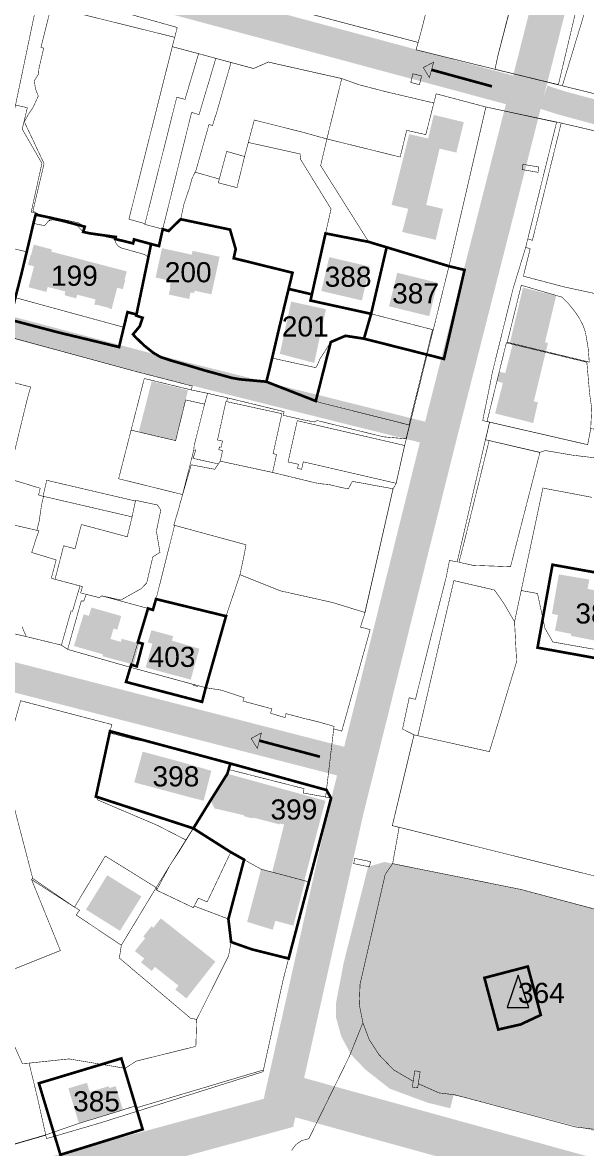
# Model space of a CAD drawing. Header units: millimetres. Extents: x 21689 to 31331, y 37531 to 43751.
# Drawn here: x 26672 to 26882.5, y 42605.9 to 43025.9 of the extents above; entities that cross this region are included whole.
import ezdxf

# ---------------------------------------------------------------- set-up
doc = ezdxf.new("R2010")
doc.units = ezdxf.units.MM
doc.linetypes.add('g5_084', pattern=[0.4, 0.2, -0.2])
for name, color, linetype, lineweight, transparency in [('0.1 ОКН', 1, 'Continuous', 9, 0.4), ('00 Дороги', 252, 'Continuous', 9, 0.2), ('24. ценная дореволюц постройка', 192, 'Continuous', 13, 0.4)]:
    doc.layers.add(name, color=color, linetype=linetype, lineweight=lineweight, transparency=transparency)
for name, color, linetype, lineweight in [('0.15 - Видовые раскрытия', 22, 'Continuous', 9), ('00 границы ОКН', 1, 'Continuous', 40), ('00 номер ОКН', 7, 'Continuous', 15), ('00 Разраб границы', 5, 'g5_084', 50), ('CONTUR', 150, 'Continuous', 9)]:
    doc.layers.add(name, color=color, linetype=linetype, lineweight=lineweight)
doc.layers.add('00 Парки и скверы', color=114, linetype='Continuous', lineweight=9, true_color=0x00a945, transparency=0.5)
doc.layers.add('25. ценная историческая застройка сов пер', color=92, linetype='Continuous', lineweight=0, true_color=0x19df16)
doc.styles.get("Standard").update_dxf_attribs({"font": 'arial.ttf'})
doc.linetypes.add('474_2', pattern='A,1,-0.5,[222,geobl2.shx,S=0.1,R=0,X=0,Y=0],-0.5,3', length=5)

# ---------------------------------------------------------------- blocks, each defined once
blk = doc.blocks.new('участки все')
at = {"layer": 'CONTUR', "const_width": 0.2}
for points in [[(3996.34, 5406.92), (3985.29, 5360.39), (3961.64, 5366.13), (3962.71, 5371.14), (3968.36, 5392.82)], [(3892.37, 5386.82), (3932.91, 5376.13), (3932.16, 5373.38), (3961.64, 5366.1), (3986.73, 5359.95), (4033.63, 5348.41)], [(4019.99, 5338.22), (3986.31, 5346.07), (3958.21, 5352.06), (3939.66, 5356.97), (3938.79, 5353.54), (3921.35, 5357.64), (3910.83, 5360.35), (3904.43, 5362.66), (3876.98, 5368.82), (3871.51, 5366.41), (3863.09, 5368.66), (3857.4, 5370.2), (3850.99, 5371.94), (3841.15, 5374.56), (3843.01, 5381.71), (3815.07, 5389.55)], [(3750.9, 4956.02), (3793.92, 4968.48), (3794.22, 4967.21), (3812.94, 4972.69), (3814.72, 4973.22), (3875.04, 4992.18), (3875.04, 4992.18), (3882.55, 5026.52), (3887, 5043.7), (3900.43, 5094.22), (3898.4, 5094.65), (3901.42, 5120.06), (3904.43, 5119.25), (3915.03, 5157.1), (3911.39, 5158.05), (3913.12, 5163.47), (3923.18, 5207.85), (3923.61, 5209.65), (3924.76, 5211.68), (3924.97, 5212.69), (3927.9, 5225.77), (3944.44, 5292.66), (3958.23, 5352.05), (3984.61, 5346.33), (3973.86, 5302.88), (3973.08, 5299.68), (3968.43, 5284.52), (3962.22, 5259.48), (3960.6, 5252.94), (3959.97, 5249.54), (3957.04, 5235.08), (3959.57, 5234.49), (3947.5, 5182.35), (3944.62, 5182.92), (3943.43, 5176.74), (3937.19, 5152.28), (3931.92, 5131.07), (3929.59, 5131.67), (3927.1, 5120.02), (3931.38, 5117.83), (3928.71, 5106.75), (3923.28, 5083.98), (3925.83, 5083.29), (3923.41, 5069.8), (3920.66, 5065.87), (3911.26, 5024.88), (3910.95, 5017.23), (3912.31, 5010.43), (3907.26, 4997.91), (3892.12, 4967.16), (3889.52, 4966.5), (3887.29, 4964.99), (3885.69, 4962.78)], [(3782.65, 5352.77), (3787.05, 5351.77), (3785.45, 5345.09), (3785.14, 5343.79), (3785.83, 5342.6), (3792.5, 5331.03), (3788.5, 5312.91), (3796.07, 5310.67), (3795.12, 5309.61), (3794.74, 5309.3), (3793.88, 5308.13), (3793.66, 5307.96), (3793.26, 5307.84), (3790.68, 5308.34), (3789.32, 5308.65), (3788.05, 5303.1), (3786.82, 5298.02), (3752.07, 5306.33)], [(3780.49, 5272.73), (3798.63, 5267.96), (3821.3, 5262.5), (3823.07, 5269.87), (3824.47, 5275.52), (3827.79, 5274.67), (3827.7, 5274.22), (3830.05, 5273.43), (3829.01, 5270.27), (3826.48, 5267.25), (3827.29, 5266.32), (3830.71, 5263.02), (3833.91, 5260.33), (3836.81, 5258.75), (3840.8, 5257.44), (3845.96, 5255.96), (3853.13, 5253.81), (3863.47, 5250.97), (3866.71, 5250.43), (3876.29, 5249.57), (3896.05, 5241.85), (3917.47, 5236.48), (3929.67, 5233.4), (3928.39, 5228.28), (3919.95, 5229.01), (3895.09, 5235.12), (3894.25, 5234.54), (3890.06, 5235.34), (3882.58, 5237.05), (3882.91, 5238.4), (3861.78, 5243.54), (3854.31, 5245.24), (3848.31, 5246.49), (3848.61, 5247.96), (3826.84, 5253.57), (3720.79, 5282.49)], [(3784.83, 5289.7), (3788.05, 5303.1), (3789.32, 5308.65), (3789.32, 5308.65), (3790.68, 5308.34), (3793.26, 5307.84), (3793.66, 5307.96), (3793.88, 5308.13), (3794.74, 5309.3), (3795.12, 5309.61), (3795.83, 5309.88), (3796.65, 5309.96), (3799.29, 5309.37), (3801.94, 5308.93), (3802.42, 5308.79), (3803.51, 5308.46), (3804.52, 5308.17), (3805.42, 5307.92), (3805.94, 5307.5), (3807.91, 5305.45), (3819.69, 5302.89), (3819.81, 5302.06), (3820.22, 5301.09), (3820.84, 5300.28), (3821.97, 5299.51), (3830.5, 5297.11), (3831.14, 5296.83), (3831.53, 5296.57), (3832.19, 5295.77), (3827.79, 5274.67), (3824.45, 5275.53), (3823.07, 5269.87), (3782.59, 5280.93)], [(3709.04, 5268.57), (3788.27, 5247.59), (3786.96, 5242.87), (3782.39, 5224.04)], [(4008.15, 5148.1), (3983.21, 5152.48), (3980.29, 5157.53), (3977.49, 5170.57), (3971.4, 5171.68), (3979.51, 5209.9), (3979.51, 5209.9), (3997.82, 5206.44)], [(3744.06, 5164.17), (3786.69, 5154.49), (3799.78, 5151.3), (3802.1, 5149.72), (3825.53, 5143.03), (3848.85, 5136.7), (3848.96, 5136.35), (3850.48, 5135.92), (3850.88, 5136.16), (3853.64, 5135.42), (3859.6, 5134.49), (3867.96, 5131.68), (3867.54, 5130.45), (3878.36, 5127.53), (3877.82, 5125.91), (3883.23, 5124.27), (3883.62, 5125.75), (3887.81, 5124.64), (3890.7, 5123.86), (3892.91, 5123.37), (3896, 5122.59), (3901.53, 5121), (3901.53, 5121), (3898.4, 5094.65), (3890.08, 5096.14), (3890.33, 5097.77), (3862.22, 5104.91), (3862.85, 5107.15), (3857.07, 5108.69), (3830.98, 5115.35), (3826.86, 5116.17), (3817.74, 5118.57), (3818.62, 5121.68), (3784.56, 5130.57)], [(3771.3, 5198.6), (3791.38, 5193.94), (3790.4, 5191.25), (3788.67, 5185.86), (3797.81, 5183.1), (3796.02, 5176.35), (3797.38, 5175.86), (3806.71, 5173.4), (3803.9, 5163.9), (3803.36, 5164.05), (3799.78, 5151.3), (3786.69, 5154.49), (3786.55, 5154.75), (3785.65, 5156.76), (3785.11, 5158.17)], [(4024.36, 5058.82), (3923.31, 5083.99), (3931.41, 5117.84), (3932.81, 5117.52), (3959.54, 5111.58), (3969.69, 5145.18), (3968.92, 5160.02), (3971.4, 5171.68), (3971.4, 5171.68), (3977.49, 5170.57), (3980.29, 5157.53), (3983.21, 5152.48), (4008.15, 5148.1)], [(3775.94, 5028), (3799.38, 5037.38), (3788.63, 5063.85), (3789.07, 5064.26), (3781.53, 5093.12)], [(3750.94, 4956.13), (3793.92, 4968.62), (3790.78, 4982.69), (3787.71, 4995.38), (3787.71, 4995.38), (3785.18, 4995.21), (3774.38, 5019.4)], [(4002.07, 4970.28), (3991.64, 4971.57), (3946.71, 4983.54), (3940.72, 4984.28), (3932.98, 4987.71), (3933.67, 4992.21), (3931.68, 4992.51), (3931.09, 4988.61), (3923.76, 4992.87), (3918.27, 4998.6), (3914.69, 5004.13), (3912.31, 5010.43), (3910.95, 5017.23), (3911.26, 5024.88), (3920.66, 5065.87), (3923.41, 5069.79), (3923.41, 5069.79), (3971.28, 5060.18), (3998.75, 5052.85)]]:
    blk.add_lwpolyline(points, dxfattribs=at)
for points in [[(3945.83, 5426.89), (3928.45, 5430.97), (3925.36, 5431.94), (3924.25, 5434.03), (3921.44, 5443.64), (3917.25, 5447.15), (3927.25, 5456.46), (3936.99, 5493.8), (3968.31, 5485.33), (3971.32, 5479.92), (3972.75, 5477.39), (3980.06, 5459.54), (3980.68, 5442.76), (3975.62, 5420.89), (3974.57, 5417.48), (3962.67, 5371.14), (3961.62, 5366.12), (3932.18, 5373.39), (3934.19, 5380.75), (3945.83, 5426.89)], [(3907.42, 5437.36), (3925.36, 5431.94), (3928.45, 5430.97), (3945.83, 5426.89), (3934.19, 5380.75), (3932.94, 5376.14), (3892.37, 5386.84), (3896.11, 5400.25), (3903.8, 5397.92), (3907.32, 5408.49), (3899.69, 5410.92), (3907.42, 5437.36)], [(4033.62, 5348.43), (3986.76, 5359.96), (4001.9, 5409.88), (4017.03, 5406), (4016.31, 5402.02), (4025.24, 5399.76), (4031.77, 5395.79), (4028.87, 5385.88), (4036.53, 5384.13), (4031.94, 5365.58), (4037.97, 5363.85), (4033.62, 5348.43)], [(3741.68, 5350.15), (3744.62, 5360.08), (3745.96, 5361.39), (3747.36, 5363.44), (3748.53, 5366.83), (3749.11, 5368.52), (3750.9, 5373.69), (3757.43, 5394.18), (3759.99, 5397.17), (3760.66, 5397.77), (3761.6, 5401.22), (3791.11, 5393.34), (3779.73, 5338.83), (3764.78, 5343.28), (3756.12, 5345.86), (3741.68, 5350.15)], [(3791.25, 5312.1), (3789.12, 5313.2), (3793.3, 5330.9), (3785.93, 5346.53), (3787.42, 5349.28), (3789.15, 5351.81), (3791.13, 5356.13), (3790.05, 5358.94), (3789.67, 5361.86), (3791.23, 5364.36), (3791.38, 5366.4), (3793.16, 5374), (3792.12, 5374.28), (3795.95, 5389.48), (3840.96, 5378.32), (3842.05, 5378.03), (3841.15, 5374.56), (3824.97, 5310.19), (3830.97, 5308.53), (3830.9, 5308.26), (3837.58, 5306.49), (3836.2, 5300.18), (3833.25, 5300.93), (3826.88, 5302.65), (3826.54, 5301.17), (3823.12, 5302.01), (3819.86, 5302.79), (3820.04, 5303.55), (3810.37, 5304.91), (3807.91, 5305.45), (3808.49, 5307.41), (3806.08, 5308.85), (3791.25, 5312.1)], [(3824.97, 5310.19), (3841.16, 5374.54), (3850.97, 5371.93), (3845.9, 5354.9), (3842.84, 5355.7), (3830.97, 5308.53), (3824.97, 5310.19)], [(3850.99, 5371.94), (3857.41, 5370.2), (3851.16, 5349.21), (3848.37, 5350.03), (3837.58, 5306.49), (3830.9, 5308.26), (3830.97, 5308.53), (3842.84, 5355.7), (3845.9, 5354.9), (3850.99, 5371.94)], [(3850.06, 5328.59), (3854.84, 5345.49), (3856.2, 5345.17), (3857.17, 5348.48), (3857.27, 5348.45), (3863.09, 5368.64), (3857.4, 5370.18), (3851.16, 5349.21), (3848.37, 5350.03), (3837.58, 5306.49), (3839.78, 5305.8), (3844.3, 5310.18), (3845.48, 5315.72), (3847.55, 5321.83), (3848.47, 5325.23), (3850.06, 5328.59)], [(3863.09, 5368.64), (3871.51, 5366.39), (3876.98, 5368.8), (3904.41, 5362.64), (3898.87, 5340.13), (3889.41, 5342.75), (3873.11, 5346.84), (3871.76, 5347.18), (3868.14, 5333.59), (3861.47, 5335.48), (3858.7, 5325.17), (3849.66, 5327.74), (3850.06, 5328.59), (3854.84, 5345.49), (3856.2, 5345.17), (3857.17, 5348.48), (3857.27, 5348.45), (3863.09, 5368.64)], [(3930.97, 5364.46), (3934.25, 5363.64), (3933.43, 5360.37), (3930.15, 5361.18), (3930.97, 5364.46)], [(3930.17, 5361.2), (3930.98, 5364.44), (3934.23, 5363.63), (3933.42, 5360.39), (3930.17, 5361.2)], [(3939.66, 5356.97), (3958.21, 5352.06), (3944.44, 5292.66), (3941.58, 5293.52), (3914.48, 5301.74), (3896.53, 5330.2), (3898.87, 5340.13), (3926.22, 5333.38), (3928.65, 5343.34), (3935.79, 5341.74), (3939.66, 5356.97)], [(3986.33, 5346.05), (4019.97, 5338.2), (4019.08, 5334.65), (4011.9, 5307.74), (4015.17, 5306.62), (4014.56, 5302), (4008.42, 5296.06), (4009.19, 5290.84), (4001.82, 5288.48), (3998.78, 5282.49), (3987.36, 5284.95), (3972.21, 5288.95), (3974.76, 5299.18), (3973.08, 5299.68), (3973.86, 5302.88), (3975.58, 5302.32), (3986.33, 5346.05)], [(3849.66, 5327.74), (3858.7, 5325.17), (3858.35, 5323.77), (3865.29, 5321.96), (3868.14, 5333.59), (3869.54, 5338.81), (3888.83, 5334.54), (3889.12, 5332.38), (3900.42, 5314.02), (3893.27, 5282.15), (3884.59, 5284.19), (3886.04, 5290.22), (3864.09, 5295.64), (3864.84, 5299.01), (3862.73, 5306.3), (3844.3, 5310.18), (3845.48, 5315.72), (3847.55, 5321.83), (3848.47, 5325.23), (3849.66, 5327.74)], [(3978, 5329.64), (3977.68, 5327.67), (3971.73, 5328.71), (3972.05, 5330.68), (3978, 5329.64)], [(3972.05, 5330.68), (3978, 5329.64), (3977.68, 5327.67), (3971.73, 5328.71), (3972.05, 5330.68)], [(3844.3, 5310.18), (3862.73, 5306.3), (3864.84, 5299.01), (3864.09, 5295.64), (3886.04, 5290.22), (3884.59, 5284.19), (3884.02, 5281.88), (3881.01, 5269.43), (3878.34, 5257.99), (3877.47, 5254.34), (3876.29, 5249.58), (3866.71, 5250.43), (3863.47, 5250.97), (3853.13, 5253.81), (3845.96, 5255.96), (3840.8, 5257.44), (3836.82, 5258.76), (3833.91, 5260.33), (3830.71, 5263.03), (3827.3, 5266.32), (3826.5, 5267.24), (3829.02, 5270.26), (3830.07, 5273.44), (3827.71, 5274.22), (3827.79, 5274.67), (3832.19, 5295.77), (3833.25, 5300.93), (3836.2, 5300.18), (3837.58, 5306.49), (3839.78, 5305.8), (3844.3, 5310.18)], [(3971.43, 5285.55), (3986.57, 5281.13), (3988.86, 5278.91), (3990.04, 5277.45), (3991.62, 5275.49), (3993.05, 5273.35), (3994.44, 5270.66), (3995.37, 5268.12), (3996.4, 5262), (3996.81, 5256.89), (3966.2, 5264.3), (3971.43, 5285.55)], [(3900.32, 5264.36), (3905.8, 5266.69), (3912.71, 5265.63), (3915.39, 5274.89), (3938.31, 5269), (3930.15, 5236.08), (3929.5, 5233.46), (3917.47, 5236.48), (3896.05, 5241.85), (3876.29, 5249.58), (3877.47, 5254.34), (3878.34, 5257.99), (3878.43, 5258.39), (3894.76, 5254.81), (3895.44, 5256.07), (3896.24, 5258), (3900.32, 5264.36)], [(3965.86, 5264.09), (3995.91, 5256.84), (3996.94, 5245.1), (3997.73, 5239.61), (3997.35, 5232.05), (3996.22, 5226.09), (3958.64, 5234.73), (3965.86, 5264.09)], [(3830.71, 5250.77), (3825.79, 5231.53), (3828.62, 5230.83), (3835.59, 5229.17), (3840.32, 5228.08), (3842.41, 5227.6), (3846.14, 5242.77), (3853.22, 5241.2), (3854.31, 5245.23), (3848.31, 5246.49), (3830.71, 5250.77)], [(3825.79, 5231.53), (3821.13, 5213.37), (3844.98, 5207.48), (3849.17, 5224.03), (3849.35, 5225.84), (3853.05, 5240.59), (3853.22, 5241.2), (3846.14, 5242.77), (3842.41, 5227.6), (3840.32, 5228.08), (3835.59, 5229.17), (3828.62, 5230.83), (3825.79, 5231.53)], [(3861.18, 5242.19), (3861.46, 5242.14), (3861.77, 5243.54), (3854.31, 5245.23), (3853.05, 5240.59), (3849.35, 5225.84), (3849.17, 5224.03), (3849.94, 5224.1), (3848.91, 5220.98), (3858.36, 5218.9), (3859.07, 5219.93), (3859.93, 5223.89), (3858.52, 5224.2), (3858.76, 5225.25), (3859.39, 5225.11), (3859.89, 5227.43), (3858.04, 5227.82), (3861.18, 5242.19)], [(3861.18, 5242.19), (3861.46, 5242.14), (3882.07, 5237.65), (3878.79, 5222.72), (3880.07, 5222.44), (3878.6, 5215.72), (3877.3, 5216), (3859.07, 5219.93), (3859.93, 5223.89), (3858.52, 5224.2), (3858.76, 5225.25), (3859.39, 5225.11), (3859.89, 5227.43), (3858.04, 5227.82), (3861.18, 5242.19)], [(3884.38, 5219.64), (3884.89, 5221.9), (3887.82, 5235.03), (3927.85, 5225.79), (3924.93, 5212.67), (3924.71, 5211.69), (3890.07, 5219.68), (3889.44, 5216.89), (3887.92, 5217.24), (3888.24, 5218.78), (3884.38, 5219.64)], [(3959.62, 5234.47), (3996.23, 5226.06), (3997.36, 5232.05), (4008.87, 5230.96), (4014.66, 5232.5), (4017.17, 5221.39), (4014.36, 5220.76), (4013.47, 5219.4), (3995.94, 5221.53), (3990.54, 5222.17), (3980.45, 5223.89), (3978.37, 5223.23), (3959.42, 5227.63), (3958.11, 5227.93), (3959.62, 5234.47)], [(3959.42, 5227.61), (3978.38, 5223.16), (3967.42, 5180.56), (3953.34, 5181.08), (3948.17, 5182.22), (3950.17, 5189.93), (3958.42, 5223.56), (3959.42, 5227.61)], [(3746.92, 5223.09), (3753.17, 5221.27), (3779.63, 5213.55), (3791.88, 5209.81), (3791.24, 5207.34), (3793.09, 5206.76), (3792.35, 5203.61), (3791.48, 5197.6), (3790.6, 5194.12), (3771.3, 5198.6), (3742.49, 5206.38), (3743.2, 5209.72), (3745.3, 5217.12), (3746.92, 5223.09)], [(3868.67, 5188.74), (3868.01, 5185.09), (3866.43, 5177.58), (3872.27, 5175.24), (3881.47, 5171.56), (3901, 5167.2), (3913.05, 5163.5), (3923.14, 5207.87), (3923.55, 5209.64), (3915.88, 5211.02), (3912.84, 5211.61), (3908.34, 5212.37), (3906.87, 5209.63), (3904.41, 5210.06), (3899.54, 5211.23), (3896.99, 5211.46), (3894.51, 5211.86), (3878.6, 5215.72), (3876.65, 5216.15), (3859.07, 5219.93), (3856.98, 5216.9), (3848.22, 5218.58), (3844.07, 5204.14), (3843.93, 5203.42), (3841.77, 5196.22), (3841.72, 5196.07), (3868.67, 5188.74)], [(3794.29, 5212.8), (3792.91, 5206.85), (3826.15, 5199.15), (3827.39, 5205.06), (3794.29, 5212.8)], [(3813.93, 5169.02), (3814.86, 5169.68), (3821.98, 5168.13), (3829.49, 5172.34), (3831.6, 5174.49), (3833.9, 5184.23), (3836.56, 5185.9), (3835.23, 5193.85), (3836.87, 5201.66), (3835.61, 5203.59), (3827.45, 5205.32), (3826.15, 5199.15), (3824.35, 5191.72), (3807.25, 5196.3), (3805.96, 5191.52), (3804.87, 5187.26), (3800.6, 5188.36), (3798.54, 5180.3), (3797.38, 5175.86), (3807.63, 5173.15), (3806.94, 5170.79), (3813.93, 5169.02)], [(3842.02, 5195.99), (3868.67, 5188.74), (3868.01, 5185.09), (3866.43, 5177.58), (3861.23, 5162.11), (3835.1, 5168.48), (3842.02, 5195.99)], [(3946.26, 5175.38), (3961.42, 5171.87), (3964.89, 5166.93), (3968.92, 5160.02), (3969.69, 5145.18), (3959.54, 5111.58), (3932.81, 5117.52), (3946.26, 5175.38)], [(3809.03, 5170.26), (3813.93, 5169.02), (3814.86, 5169.68), (3832.1, 5164.99), (3825.53, 5143.03), (3802.1, 5149.72), (3807.18, 5167.81), (3808.13, 5167.72), (3809.03, 5170.26)], [(3832.1, 5164.99), (3825.53, 5143.03), (3853.64, 5135.42), (3861.23, 5162.11), (3835.1, 5168.48), (3833.92, 5164.45), (3832.1, 5164.99)], [(3804.65, 5053.56), (3816.15, 5072.62), (3826.03, 5066.52), (3831.8, 5062.93), (3835.14, 5060.84), (3840.18, 5069), (3846.24, 5078.63), (3835.53, 5084.11), (3813.37, 5093.53), (3812.65, 5094.8), (3817.74, 5118.57), (3818.62, 5121.68), (3784.56, 5130.57), (3777.91, 5106.99), (3781.53, 5093.12), (3789.07, 5064.26), (3804.65, 5053.56)], [(3817.74, 5118.57), (3812.65, 5094.8), (3813.37, 5093.53), (3835.53, 5084.11), (3846.24, 5078.63), (3855.61, 5093.65), (3861.72, 5103.32), (3862.85, 5107.15), (3857.07, 5108.69), (3830.98, 5115.35), (3826.86, 5116.17), (3817.74, 5118.57)], [(3876.99, 5067.01), (3878.45, 5066.63), (3890.76, 5063.36), (3892.12, 5062.99), (3900.43, 5094.22), (3898.4, 5094.65), (3890.08, 5096.14), (3890.33, 5097.77), (3862.22, 5104.91), (3861.72, 5103.32), (3855.61, 5093.65), (3849.03, 5082.95), (3862.99, 5074.08), (3874.3, 5067.72), (3876.99, 5067.01)], [(3849.03, 5082.95), (3862.99, 5074.08), (3854.19, 5055.53), (3850.88, 5056.92), (3849.02, 5053.37), (3835.29, 5059.9), (3840.18, 5069), (3843.68, 5074.27), (3849.03, 5082.95)], [(3890.76, 5063.36), (3878.45, 5066.63), (3876.99, 5067.01), (3874.3, 5067.72), (3862.99, 5074.08), (3854.19, 5055.53), (3850.88, 5056.92), (3849.35, 5053.99), (3862.11, 5049.14), (3863.14, 5040.57), (3870.94, 5037.8), (3884.59, 5034.41), (3887, 5043.7), (3892.12, 5062.99), (3890.76, 5063.36)], [(3804.65, 5053.56), (3806.58, 5052.44), (3805.25, 5050.65), (3822.13, 5039.36), (3835.14, 5060.84), (3831.8, 5062.93), (3826.03, 5066.52), (3816.15, 5072.62), (3804.65, 5053.56)], [(3909.27, 5071.76), (3915.13, 5070.54), (3914.75, 5068.58), (3908.88, 5069.79), (3909.27, 5071.76)], [(3909.27, 5071.76), (3915.14, 5070.54), (3914.76, 5068.58), (3908.88, 5069.79), (3909.27, 5071.76)], [(3823.59, 4993.45), (3802.61, 4996.95), (3787.71, 4995.38), (3785.18, 4995.21), (3774.38, 5019.4), (3775.94, 5028), (3799.38, 5037.38), (3788.63, 5063.85), (3804.65, 5053.56), (3806.58, 5052.44), (3805.25, 5050.65), (3822.13, 5039.36), (3821.41, 5034.57), (3847.97, 5012.13), (3850.26, 5011.69), (3849.96, 5001.63), (3827.62, 4996.1), (3823.59, 4993.45)], [(3850.26, 5011.69), (3862.15, 5035.33), (3863.14, 5040.57), (3862.11, 5049.14), (3849.35, 5053.99), (3849.02, 5053.37), (3835.29, 5059.9), (3835.14, 5060.84), (3822.13, 5039.36), (3821.41, 5034.57), (3847.97, 5012.13), (3850.26, 5011.69)], [(3884.59, 5034.41), (3870.94, 5037.8), (3863.14, 5040.57), (3862.15, 5035.33), (3850.26, 5011.69), (3849.96, 5001.63), (3827.62, 4996.1), (3823.59, 4993.45), (3827.3, 4979.42), (3827.51, 4978.63), (3875.18, 4992.83), (3882.55, 5026.52), (3884.59, 5034.41)], [(3823.59, 4993.45), (3802.61, 4996.95), (3787.71, 4995.38), (3790.78, 4982.69), (3793.92, 4968.62), (3806.27, 4972.89), (3822.73, 4977.91), (3827.3, 4979.42), (3823.59, 4993.45)], [(3932.76, 4986.16), (3930.77, 4986.46), (3931.68, 4992.51), (3933.67, 4992.21), (3932.76, 4986.16)]]:
    blk.add_lwpolyline(points, close=True, dxfattribs=at)
blk = doc.blocks.new('стрелка вид улицы')
at = {"layer": '0.15 - Видовые раскрытия', "linetype": '474_2'}
h = blk.add_hatch(color=256, dxfattribs=at)
h.dxf.hatch_style = 1
h.paths.add_polyline_path([(-23.36, -2.99), (-23.36, 2.99), (-26.54, 0)])
at = {"layer": '0.15 - Видовые раскрытия', "const_width": 0.2}
blk.add_lwpolyline([(-23.36, -2.99), (-23.36, 2.99), (-26.54, 0), (-23.36, -2.99)], dxfattribs=at)
at = {"layer": '0.15 - Видовые раскрытия', "linetype": '474_2', "const_width": 1}
blk.add_lwpolyline([(-23.36, 0), (0, 0)], dxfattribs=at)

msp = doc.modelspace()

# ---------------------------------------------------------------- hatches: boundary and pattern name
at = {"layer": '0.1 ОКН', "transparency": 33554585}
h = msp.add_hatch(color=1, dxfattribs=at)
h.dxf.hatch_style = 1
h.paths.add_polyline_path([(26681.39, 42927.3), (26687.98, 42925.57), (26687.72, 42924.6), (26687.93, 42924.52), (26687.82, 42924.13), (26691.91, 42923.05), (26692.01, 42923.45), (26692.17, 42923.41), (26692.43, 42924.4), (26699.28, 42922.61), (26698.78, 42920.71), (26699.64, 42920.48), (26699.68, 42920.65), (26704.33, 42919.43), (26704.29, 42919.27), (26705.26, 42919.01), (26707.35, 42926.97), (26709.45, 42926.42), (26710.36, 42929.87), (26710.11, 42929.93), (26710.94, 42933.07), (26682.73, 42940.46), (26682.95, 42941.28), (26676.19, 42943.05), (26675.16, 42939.09), (26674.98, 42939.14), (26674.04, 42935.55), (26676.3, 42934.96), (26674.25, 42927.16), (26680.9, 42925.42)])
h = msp.add_hatch(color=1, dxfattribs=at)
h.dxf.hatch_style = 1
h.paths.add_polyline_path([(26727.42, 42929.54), (26726.94, 42927.35), (26727.21, 42927.29), (26726.59, 42924.45), (26734.21, 42922.78), (26734.76, 42925.27), (26736.05, 42924.98), (26736.25, 42925.89), (26742.5, 42924.52), (26745.58, 42938.54), (26735.48, 42940.76), (26735.17, 42939.32), (26724.08, 42941.75), (26721.68, 42930.79)])
h = msp.add_hatch(color=1, dxfattribs=at)
h.dxf.hatch_style = 1
h.paths.add_polyline_path([(26801.61, 42934.88), (26798.67, 42922.24), (26783.55, 42925.77), (26786.5, 42938.41)])
h = msp.add_hatch(color=1, dxfattribs=at)
h.dxf.hatch_style = 1
h.paths.add_polyline_path([(26826.9, 42928.89), (26811.88, 42932.56), (26808.82, 42920.06), (26823.85, 42916.38)])
h = msp.add_hatch(color=1, dxfattribs=at)
h.dxf.hatch_style = 1
h.paths.add_polyline_path([(26768.04, 42902.33), (26780.88, 42898.93), (26785.26, 42918.98), (26772.29, 42921.82)])
h = msp.add_hatch(color=1, dxfattribs=at)
h.dxf.hatch_style = 1
h.paths.add_polyline_path([(26876.7, 42797.14), (26876.84, 42797.86), (26870.74, 42799.07), (26871.89, 42804.88), (26869.63, 42805.32), (26872.21, 42820.06), (26883.6, 42818.13), (26882.91, 42814.64), (26897.24, 42811.8), (26896.95, 42810.34), (26905.54, 42808.64), (26903.67, 42799.17), (26901.92, 42799.51), (26900.66, 42793.14), (26894.05, 42794.45), (26893.91, 42793.74)])
h = msp.add_hatch(color=1, dxfattribs=at)
h.dxf.hatch_style = 1
h.paths.add_polyline_path([(26717.98, 42785.32), (26720.49, 42794.22), (26718.75, 42794.65), (26720.13, 42799.24), (26728.25, 42797.01), (26727.77, 42795.34), (26738, 42792.33), (26734.8, 42780.79)])
h = msp.add_hatch(color=1, dxfattribs=at)
h.dxf.hatch_style = 1
h.paths.add_polyline_path([(26731.44, 42750), (26742.51, 42746.79), (26739.6, 42735.63), (26737.49, 42736.18), (26735.13, 42736.75), (26713.7, 42742.46), (26715.77, 42750), (26716.85, 42753.93)])
h = msp.add_hatch(color=1, dxfattribs=at)
h.dxf.hatch_style = 1
h.paths.add_polyline_path([(26777.49, 42705.69), (26773.11, 42689.03), (26766.35, 42690.83), (26765.4, 42687.5), (26755.85, 42690.44), (26761.04, 42710.06), (26765.18, 42708.96), (26769.67, 42726.76), (26768.01, 42727.13), (26767.95, 42726.78), (26758.07, 42729.34), (26758, 42729.01), (26754.62, 42729.83), (26754.73, 42730.2), (26743.67, 42732.74), (26742.18, 42735.7), (26748.32, 42745.73), (26785.06, 42735.61), (26777.16, 42705.8)])
h = msp.add_hatch(color=1, dxfattribs=at)
h.dxf.hatch_style = 1
h.paths.add_polyline_path([(26856.97, 42670.52), (26852.97, 42658.52), (26860.97, 42658.52)])
h = msp.add_hatch(color=1, dxfattribs=at)
h.dxf.hatch_style = 1
h.paths.add_polyline_path([(26689.13, 42628.31), (26696.06, 42630.4), (26697.09, 42626.99), (26704.23, 42629.14), (26704.44, 42628.45), (26706.78, 42629.16), (26709.43, 42620.36), (26693.01, 42615.42)])
at = {"layer": '00 Парки и скверы'}
h = msp.add_hatch(color=256, dxfattribs=at)
h.dxf.hatch_style = 1
h.paths.add_polyline_path([(26858.62, 42702.38), (26807.07, 42712.77), (26801.01, 42710.98), (26791.9, 42675.24), (26788.98, 42659.93), (26789.05, 42654.7), (26790.98, 42647.68), (26794.65, 42640.9), (26800.01, 42635.32), (26809.12, 42628.19), (26823.33, 42622.94), (26831.65, 42620.91), (26832.86, 42625.65), (26838.68, 42624.64), (26897.21, 42609.33), (26900.85, 42615.01), (26917.34, 42687.18)])
at = {"layer": '24. ценная дореволюц постройка'}
h = msp.add_hatch(color=192, dxfattribs=at)
h.dxf.hatch_style = 1
h.paths.add_polyline_path([(26862.63, 42876.52), (26864.39, 42884.3), (26862.86, 42884.55), (26868.14, 42906.42), (26867.03, 42906.63), (26871.19, 42923.96), (26858.82, 42927.03), (26854, 42906.65), (26855.06, 42906.38), (26852.22, 42895.12), (26849.99, 42895.68), (26849.08, 42892.04), (26851.3, 42891.48), (26848.43, 42880.1)])
edge = h.paths.add_edge_path()
edge.add_line((26847.83, 42895.18), (26849.74, 42894.69))
h = msp.add_hatch(color=192, dxfattribs=at)
h.dxf.hatch_style = 1
h.paths.add_polyline_path([(26729.18, 42870.08), (26715.41, 42873.18), (26720.21, 42892.09), (26733.77, 42888.76)])
h = msp.add_hatch(color=192, dxfattribs=at)
h.dxf.hatch_style = 1
h.paths.add_polyline_path([(26691.2, 42793.34), (26694.82, 42805.17), (26696.77, 42804.59), (26697.75, 42807.69), (26708.85, 42804.53), (26707.39, 42799.41), (26705.95, 42799.82), (26704.85, 42795.97), (26708.7, 42794.87), (26709.02, 42796.03), (26712.39, 42795.12), (26710.42, 42787.24), (26701.85, 42789.52), (26702.03, 42790.23)])
edge = h.paths.add_edge_path()
edge.add_line((26712.39, 42795.12), (26715.61, 42794.22))
edge.add_line((26715.61, 42794.22), (26714.14, 42788.95))
edge.add_line((26714.14, 42788.95), (26713.48, 42786.4))
edge.add_line((26713.48, 42786.4), (26710.42, 42787.24))
h = msp.add_hatch(color=192, dxfattribs=at)
h.dxf.hatch_style = 1
h.paths.add_polyline_path([(26716.37, 42699.9), (26708.4, 42687.1), (26695.68, 42695.02), (26703.65, 42707.82)])
h = msp.add_hatch(color=192, dxfattribs=at)
h.dxf.hatch_style = 1
h.paths.add_polyline_path([(26713.96, 42679.53), (26717.79, 42684.36), (26717.06, 42684.94), (26720.13, 42688.81), (26720.85, 42688.24), (26723.64, 42691.75), (26744.01, 42675.62), (26733.19, 42661.89), (26729.05, 42665.17), (26730.23, 42666.65), (26721.43, 42673.62), (26720.25, 42672.13), (26716.24, 42675.31), (26717.42, 42676.79)])
at = {"layer": '25. ценная историческая застройка сов пер', "lineweight": 30, "true_color": 0x19df16, "transparency": 33554585}
h = msp.add_hatch(color=92, dxfattribs=at)
h.dxf.hatch_style = 1
h.paths.add_polyline_path([(26827.68, 42978.88), (26822.69, 42957.89), (26828.97, 42956.4), (26826.22, 42944.84), (26813.75, 42947.8), (26815.98, 42956.43), (26809.74, 42957.9), (26816.34, 42984.29), (26823.4, 42982.64), (26825.5, 42991.47), (26836.72, 42988.74), (26833.96, 42977.39)])

# ---------------------------------------------------------------- linework, layer by layer
at = {"layer": '0.1 ОКН', "color": 1}
msp.add_lwpolyline([(26856.97, 42670.52), (26852.97, 42658.52), (26860.97, 42658.52)], close=True, dxfattribs=at)
at = {"layer": '00 границы ОКН', "const_width": 1, "flags": 128}
msp.add_lwpolyline([(26731.04, 42952.54), (26749.47, 42948.67), (26751.58, 42941.37), (26750.84, 42938), (26772.79, 42932.58), (26771.33, 42926.55), (26770.77, 42924.24), (26767.76, 42911.79), (26765.08, 42900.35), (26764.22, 42896.7), (26763.03, 42891.94), (26753.46, 42892.79), (26750.22, 42893.33), (26739.88, 42896.17), (26732.7, 42898.32), (26727.54, 42899.8), (26723.56, 42901.12), (26720.86, 42902.69), (26717.46, 42905.39), (26714.05, 42908.68), (26713.24, 42909.6), (26715.77, 42912.62), (26716.82, 42915.8), (26714.45, 42916.58), (26714.54, 42917.02), (26718.93, 42938.12), (26720, 42943.29), (26722.95, 42942.54), (26724.34, 42948.85), (26726.51, 42948.16), (26731.04, 42952.54)], close=True, dxfattribs=at)
at = {"layer": '00 границы ОКН', "const_width": 1}
msp.add_lwpolyline([(26844.42, 42669.54), (26860.61, 42673.78), (26865.46, 42655.7), (26857.94, 42652.17), (26849.58, 42650.27), (26844.42, 42669.54)], close=True, dxfattribs=at)
at = {"layer": '00 Дороги', "lineweight": 9, "const_width": 13}
msp.add_lwpolyline([(26892.18, 43320.92), (26895.65, 43314.42), (26844.52, 43270.04, 0.215607), (26833.09, 43225.65), (26842.32, 43170.05), (26874.71, 43113.6), (26880.69, 43099.41), (26880.69, 43080.13), (26827.09, 42869.52), (26792.88, 42732.07), (26767.53, 42619.17), (26639.34, 42584.36), (26629.9, 42582.98), (26568.93, 42341.65)], format="xyb", dxfattribs=at)
at = {"layer": '00 Дороги', "lineweight": 9}
for points, const_width in [([(26533.75, 43087.16), (26540.1, 43085.09), (26853.87, 43000.77)], 11), ([(26866.52, 42998.09), (26872.87, 42996.02), (27096.39, 42935.82)], 9), ([(26526.33, 42955.08), (26576.64, 42936.4), (26720, 42898.4), (26821.58, 42873.07)], 8), ([(26467.4, 42833.56), (26473.48, 42831.92), (26791.29, 42750.25)], 11), ([(26775.06, 42624.98), (27231.34, 42498.99), (27336.37, 42530.72), (27390.28, 42537.48), (27448.71, 42559.46), (27507.03, 42605.18), (27524.87, 42608.29)], 15)]:
    msp.add_lwpolyline(points, dxfattribs=dict(at, const_width=const_width))
at = {"layer": '00 Разраб границы', "ltscale": 5, "const_width": 1}
for points in [[(26667.24, 42915.09), (26685.38, 42910.32), (26708.04, 42904.86), (26709.81, 42912.22), (26711.19, 42917.89), (26714.54, 42917.03), (26718.93, 42938.12), (26720, 42943.29), (26713.63, 42945.01), (26713.28, 42943.53), (26709.87, 42944.37), (26706.61, 42945.15), (26706.79, 42945.91), (26697.11, 42947.27), (26694.66, 42947.81), (26695.24, 42949.77), (26682.82, 42953.03), (26676.9, 42954.27), (26676.07, 42951.01), (26674.79, 42945.46), (26673.57, 42940.38), (26671.58, 42932.06), (26669.33, 42923.28), (26667.24, 42915.09)], [(26667.24, 42915.09), (26685.38, 42910.32), (26708.04, 42904.86), (26709.81, 42912.22), (26711.19, 42917.89), (26714.54, 42917.03), (26718.93, 42938.12), (26720, 42943.29), (26713.63, 42945.01), (26713.28, 42943.53), (26709.87, 42944.37), (26706.61, 42945.15), (26706.79, 42945.91), (26697.11, 42947.27), (26694.66, 42947.81), (26695.24, 42949.77), (26682.82, 42953.03), (26676.9, 42954.27), (26676.07, 42951.01), (26674.79, 42945.46), (26673.57, 42940.38), (26671.58, 42932.06), (26669.33, 42923.28), (26667.24, 42915.09)], [(26780.01, 42924.51), (26779.5, 42922.21), (26802.13, 42917.25), (26807.92, 42942.07), (26801.22, 42944.09), (26785.11, 42947.25), (26780.01, 42924.51)], [(26780.01, 42924.51), (26779.5, 42922.21), (26802.13, 42917.25), (26807.92, 42942.07), (26801.22, 42944.09), (26785.11, 42947.25), (26780.01, 42924.51)], [(26802.13, 42917.25), (26799.46, 42907.99), (26829.31, 42900.43), (26837, 42933.63), (26831.18, 42935.02), (26828.33, 42935.88), (26807.92, 42942.07), (26802.13, 42917.25)], [(26802.13, 42917.25), (26799.46, 42907.99), (26829.31, 42900.43), (26837, 42933.63), (26831.18, 42935.02), (26828.33, 42935.88), (26807.92, 42942.07), (26802.13, 42917.25)], [(26802.13, 42917.25), (26799.46, 42907.99), (26792.55, 42909.05), (26787.07, 42906.72), (26781.47, 42884.72), (26763.03, 42891.93), (26764.22, 42896.7), (26765.08, 42900.35), (26765.18, 42900.75), (26767.76, 42911.79), (26770.77, 42924.24), (26771.33, 42926.55), (26780.01, 42924.51), (26779.5, 42922.21), (26802.13, 42917.25)], [(26802.13, 42917.25), (26799.46, 42907.99), (26792.55, 42909.05), (26787.07, 42906.72), (26781.47, 42884.72), (26763.03, 42891.93), (26764.22, 42896.7), (26765.08, 42900.35), (26765.18, 42900.75), (26767.76, 42911.79), (26770.77, 42924.24), (26771.33, 42926.55), (26780.01, 42924.51), (26779.5, 42922.21), (26802.13, 42917.25)], [(26749.59, 42749.5), (26748.46, 42745.68), (26742.36, 42736), (26735.77, 42725.31), (26699.39, 42737.16), (26704.67, 42761.57), (26749.59, 42749.5)], [(26749.59, 42749.5), (26748.46, 42745.68), (26742.36, 42736), (26735.77, 42725.31), (26699.39, 42737.16), (26704.67, 42761.57), (26749.59, 42749.5)], [(26735.77, 42725.31), (26742.36, 42736), (26748.46, 42745.68), (26749.59, 42749.5), (26785.45, 42739.62), (26787.18, 42736.58), (26771.34, 42676.77), (26757.68, 42680.16), (26749.87, 42682.91), (26748.85, 42691.49), (26754.72, 42713.64), (26749.74, 42716.44), (26735.77, 42725.31)], [(26735.77, 42725.31), (26742.36, 42736), (26748.46, 42745.68), (26749.59, 42749.5), (26785.45, 42739.62), (26787.18, 42736.58), (26771.34, 42676.77), (26757.68, 42680.16), (26749.87, 42682.91), (26748.85, 42691.49), (26754.72, 42713.64), (26749.74, 42716.44), (26735.77, 42725.31)], [(26678.11, 42630.22), (26686.14, 42603.55), (26716.85, 42613.05), (26708.89, 42639.49), (26678.11, 42630.22)], [(26678.11, 42630.22), (26686.14, 42603.55), (26716.85, 42613.05), (26708.89, 42639.49), (26678.11, 42630.22)]]:
    msp.add_lwpolyline(points, dxfattribs=at)
for points in [[(26869.83, 42823.66), (26914.83, 42815.54), (26909.25, 42784.62), (26864.25, 42792.74)], [(26869.83, 42823.66), (26914.83, 42815.54), (26909.25, 42784.62), (26864.25, 42792.74)], [(26710.64, 42779.93), (26739.02, 42772.5), (26740.39, 42777.77), (26747.97, 42804.47), (26721.84, 42810.84), (26720.67, 42806.81), (26718.85, 42807.34), (26715.05, 42794.69), (26716.87, 42794.2), (26714.66, 42785.77), (26712.57, 42786.34), (26712.27, 42785.39)], [(26710.64, 42779.93), (26739.02, 42772.5), (26740.39, 42777.77), (26747.97, 42804.47), (26721.84, 42810.84), (26720.67, 42806.81), (26718.85, 42807.34), (26715.05, 42794.69), (26716.87, 42794.2), (26714.66, 42785.77), (26712.57, 42786.34), (26712.27, 42785.39)]]:
    msp.add_lwpolyline(points, close=True, dxfattribs=at)

# ---------------------------------------------------------------- block references
at = {"layer": '0.15 - Видовые раскрытия'}
for p, rotation in [((26847.21, 43002.11), 344.6992108563906), ((26783, 42752.05), 345.146879357527)]:
    msp.add_blockref('стрелка вид улицы', p, dxfattribs=dict(at, rotation=rotation))
at = {"layer": 'CONTUR'}
msp.add_blockref('участки все', (22886.75, 37642.36), dxfattribs=at)

# ---------------------------------------------------------------- texts
at = {"layer": '00 номер ОКН', "color": 4, "char_height": 7.5, "attachment_point": 1}
for s, width, insert in [('{\\C7;199}', 7.5, (26682.63, 42935.23)), ('{\\C7;200}', 7.5, (26725.1, 42936.52)), ('{\\C7;388}', 7.5, (26784.79, 42934.86)), ('{\\C7;387}', 7.5, (26809.98, 42928.63)), ('{\\C7;201}', 7.5, (26768.78, 42916.29)), ('{\\C7;386}', 4.7915, (26878.38, 42809.23)), ('{\\C7;403}', 7.5, (26719.06, 42793.04)), ('{\\C7;398}', 7.5, (26720.52, 42748.46)), ('{\\C7;399}', 7.5, (26764.56, 42736.11)), ('{\\C7;364}', 4.7915, (26856.94, 42667.68)), ('{\\C7;385}', 4.7915, (26690.9, 42627.25))]:
    msp.add_mtext_dynamic_manual_height_columns(s, width=width, gutter_width=12.5, heights=[0], dxfattribs=dict(at, insert=insert))

doc.saveas('drawing.dxf')
